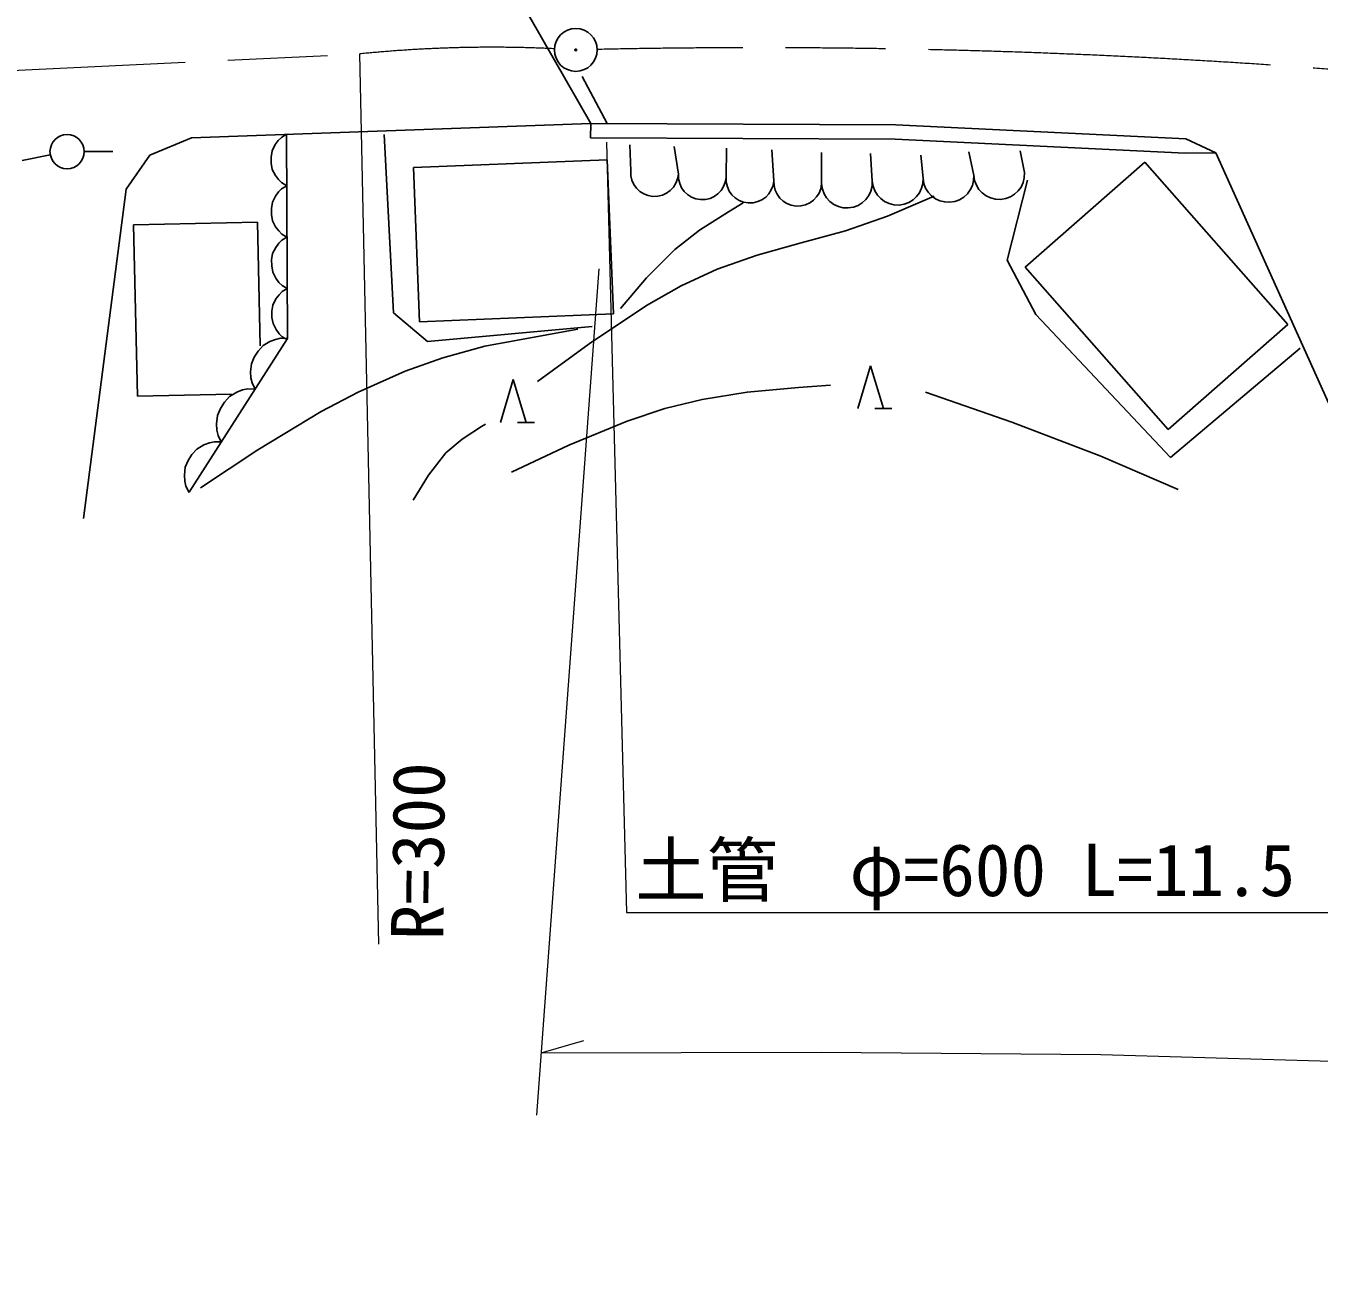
# Model space of a CAD drawing. Units: millimetres, scale not verified. Extents: x 40000 to 680000, y 20000 to 380000.
# Drawn here: x 345962 to 391265, y 240681 to 284057 of the extents above; entities that cross this region are included whole.
import ezdxf
from ezdxf.enums import TextEntityAlignment as Align

# ---------------------------------------------------------------- set-up
doc = ezdxf.new("R2010")
doc.units = ezdxf.units.MM
doc.header["$LTSCALE"] = 1000
doc.linetypes.add('CHAIN', pattern=[18.5, 12, -1.5, 3.5, -1.5])
for name, color, linetype, lineweight in [('M-BGD', 7, 'Continuous', 25), ('M-BMK', 2, 'CHAIN', 13), ('M-BMK-SRVR', 3, 'Continuous', 25), ('M-STR-HTXT', 7, 'Continuous', 13)]:
    doc.layers.add(name, color=color, linetype=linetype, lineweight=lineweight)
doc.styles.add('ＭＳ ゴシック', font='')
doc.styles.get('ＭＳ ゴシック').set_extended_font_data('MS Gothic')

msp = doc.modelspace()

# ---------------------------------------------------------------- linework, layer by layer
at = {"layer": 'M-BGD'}
for p, q in [((365747, 280638), (360103, 290506)), ((365444, 282289), (366328, 280636)), ((351768, 280139), (365747, 280638)), ((365747, 280638), (365745, 280138)), ((376431, 280590), (365747, 280638)), ((386594, 280101), (376431, 280590)), ((350303, 279529), (351768, 280139)), ((354804, 280040), (354697, 279896)), ((354911, 280149), (354804, 280040)), ((355091, 280258), (354911, 280149)), ((355091, 280258), (355126, 273105)), ((358509, 280247), (358843, 274000)), ((376418, 280090), (365745, 280138)), ((386570, 279602), (376418, 280090)), ((386594, 280101), (387650, 279605)), ((346818, 279534), (345838, 279338)), ((348007, 279652), (349007, 279652)), ((349479, 278338), (350303, 279529)), ((354590, 279679), (354555, 279463)), ((354697, 279896), (354590, 279679)), ((367151, 278977), (367120, 279893)), ((368822, 278863), (368677, 279832)), ((370493, 278749), (370508, 279771)), ((372164, 278634), (372095, 279710)), ((373835, 278520), (373835, 279618)), ((375612, 278619), (375544, 279588)), ((377390, 278718), (377314, 279527)), ((379168, 278817), (378992, 279649)), ((380946, 278916), (380793, 279679)), ((387650, 279605), (386570, 279602)), ((387650, 279605), (393364, 266909)), ((354555, 279463), (354556, 279247)), ((354556, 279247), (354593, 279031)), ((366329, 279365), (359541, 279096)), ((359541, 279096), (359755, 273695)), ((366543, 273964), (366329, 279365)), ((380971, 275602), (385160, 279288)), ((385160, 279288), (390165, 273599)), ((354593, 279031), (354702, 278816)), ((354702, 278816), (354811, 278672)), ((354811, 278672), (354919, 278565)), ((381048, 278653), (380340, 275846)), ((347984, 266802), (349479, 278338)), ((354813, 278240), (354705, 278096)), ((354920, 278349), (354813, 278240)), ((354919, 278565), (355100, 278458)), ((355100, 278458), (354920, 278349)), ((354599, 277879), (354564, 277663)), ((354705, 278096), (354599, 277879)), ((354564, 277663), (354565, 277447)), ((354565, 277447), (354602, 277231)), ((354074, 277182), (349735, 277087)), ((349735, 277087), (349867, 271085)), ((354169, 272846), (354074, 277182)), ((354602, 277231), (354711, 277016)), ((354711, 277016), (354820, 276872)), ((354820, 276872), (354928, 276765)), ((354822, 276440), (354714, 276296)), ((354929, 276549), (354822, 276440)), ((354928, 276765), (355109, 276658)), ((355109, 276658), (354929, 276549)), ((354607, 276079), (354572, 275863)), ((354714, 276296), (354607, 276079)), ((354572, 275863), (354574, 275647)), ((354574, 275647), (354611, 275431)), ((380340, 275846), (381341, 273941)), ((385976, 269913), (380971, 275602)), ((354611, 275431), (354720, 275216)), ((354720, 275216), (354828, 275072)), ((354828, 275072), (354937, 274965)), ((354831, 274640), (354723, 274496)), ((354938, 274749), (354831, 274640)), ((354937, 274965), (355117, 274858)), ((355117, 274858), (354938, 274749)), ((354616, 274279), (354581, 274063)), ((354723, 274496), (354616, 274279)), ((354581, 274063), (354582, 273847)), ((354582, 273847), (354620, 273631)), ((354620, 273631), (354729, 273416)), ((358843, 274000), (360035, 272998)), ((359755, 273695), (366543, 273964)), ((381341, 273941), (386053, 268936)), ((354729, 273416), (354837, 273272)), ((354837, 273272), (354946, 273165)), ((360035, 272998), (365805, 273523)), ((390165, 273599), (385976, 269913)), ((355126, 273105), (351683, 267721)), ((354269, 272856), (354098, 272666)), ((354511, 273000), (354269, 272856)), ((354707, 273074), (354511, 273000)), ((354881, 273112), (354707, 273074)), ((355126, 273105), (354881, 273112)), ((354946, 273165), (355126, 273058)), ((386053, 268936), (390595, 272769)), ((353962, 272454), (353861, 272219)), ((354098, 272666), (353962, 272454)), ((353861, 272219), (353832, 271939)), ((353832, 271939), (353847, 271730)), ((375101, 270651), (375551, 272151)), ((375551, 272151), (376001, 270651)), ((353847, 271730), (353886, 271556)), ((353886, 271556), (353995, 271336)), ((362583, 270165), (363033, 271665)), ((363033, 271665), (363483, 270165)), ((349867, 271085), (353171, 271158)), ((353096, 271075), (352917, 270876)), ((353350, 271226), (353096, 271075)), ((353556, 271303), (353350, 271226)), ((353738, 271344), (353556, 271303)), ((353995, 271336), (353738, 271344)), ((352775, 270654), (352670, 270408)), ((352917, 270876), (352775, 270654)), ((375701, 270651), (376301, 270651)), ((352670, 270408), (352639, 270114)), ((352639, 270114), (352655, 269895)), ((363183, 270165), (363783, 270165)), ((352655, 269895), (352695, 269713)), ((352695, 269713), (352809, 269483)), ((351952, 269234), (351781, 269044)), ((352194, 269378), (351952, 269234)), ((352391, 269452), (352194, 269378)), ((352565, 269490), (352391, 269452)), ((352809, 269483), (352565, 269490)), ((351645, 268832), (351545, 268597)), ((351781, 269044), (351645, 268832)), ((351545, 268597), (351515, 268316)), ((351515, 268316), (351531, 268107)), ((351531, 268107), (351569, 267933)), ((351569, 267933), (351678, 267714))]:
    msp.add_line(p, q, dxfattribs=at)
for points in [[(363890, 271598), (365690, 272923), (367701, 274262), (368915, 274946), (370173, 275531), (371579, 276026), (373122, 276454), (374669, 276881), (376146, 277395), (377777, 278092)], [(366789, 274161), (367706, 275231), (368692, 276220), (369561, 276898), (370574, 277546), (371092, 277854)], [(352079, 267874), (354083, 269202), (356306, 270549), (357599, 271229), (359248, 271958), (360569, 272429), (362040, 272832), (365294, 273429)], [(362975, 268418), (364987, 269364), (367025, 270210), (368346, 270650), (369650, 270974), (371224, 271224), (373022, 271393), (374146, 271470)], [(377472, 271225), (380497, 270178), (383614, 268983), (386322, 267820)], [(359525, 267447), (360061, 268313), (360676, 269096), (361240, 269585), (361917, 270018), (362058, 270102)]]:
    msp.add_lwpolyline(points, dxfattribs=at)
msp.add_circle((347407, 279652), 600, dxfattribs=at)
for centre, radius, start, end in [((367986, 278920), 837, 176.0818, 356.0817), ((369657, 278806), 837, 176.0818, 356.0817), ((371328, 278691), 837, 176.0818, 356.0817), ((372999, 278577), 837, 176.0818, 356.0817), ((374723, 278569), 890, 183.1935, 3.1934), ((376501, 278668), 890, 183.1935, 3.1934), ((378279, 278768), 890, 183.1935, 3.1934), ((380057, 278867), 890, 183.1935, 3.1934)]:
    msp.add_arc(centre, radius, start, end, dxfattribs=at)
at = {"layer": 'M-BMK'}
msp.add_line((265635, 278701), (357655, 283074), dxfattribs=at)
for centre, radius, start, end in [((362293, 237032), 46275, 87.2955, 95.7518), ((371615, 17394), 265897, 82.14322, 91.21539)]:
    msp.add_arc(centre, radius, start, end, dxfattribs=at)
at = {"layer": 'M-BMK-SRVR'}
for radius in [750, 30]:
    msp.add_circle((365226, 283214), radius, dxfattribs=at)
at = {"layer": 'M-STR-HTXT'}
for p, q in [((357655, 283074), (358319, 251889)), ((366303, 279981), (367002, 253000)), ((366034, 275550), (363855, 245903)), ((367002, 253000), (391956, 253000)), ((364015, 248079), (365512, 248509))]:
    msp.add_line(p, q, dxfattribs=at)
msp.add_lwpolyline([(364015, 248079), (373819, 248107), (383618, 248030), (393326, 247746), (403106, 247223), (412878, 246512), (422644, 245665), (432407, 244736), (442170, 243780), (451752, 242867), (461521, 242023), (471298, 241333), (481087, 240864), (490891, 240681), (500574, 240845), (505187, 241062)], dxfattribs=at)

# ---------------------------------------------------------------- texts
at = {"layer": 'M-STR-HTXT', "style": 'ＭＳ ゴシック'}
msp.add_text('R=300', height=1833, rotation=89.5, dxfattribs=at).set_placement((361134, 252014), align=Align.BOTTOM_LEFT)
msp.add_text('土管\u3000φ=600 L=11.5', height=1833, dxfattribs=at).set_placement((367314, 253023), align=Align.BOTTOM_LEFT)

doc.saveas('drawing.dxf')
